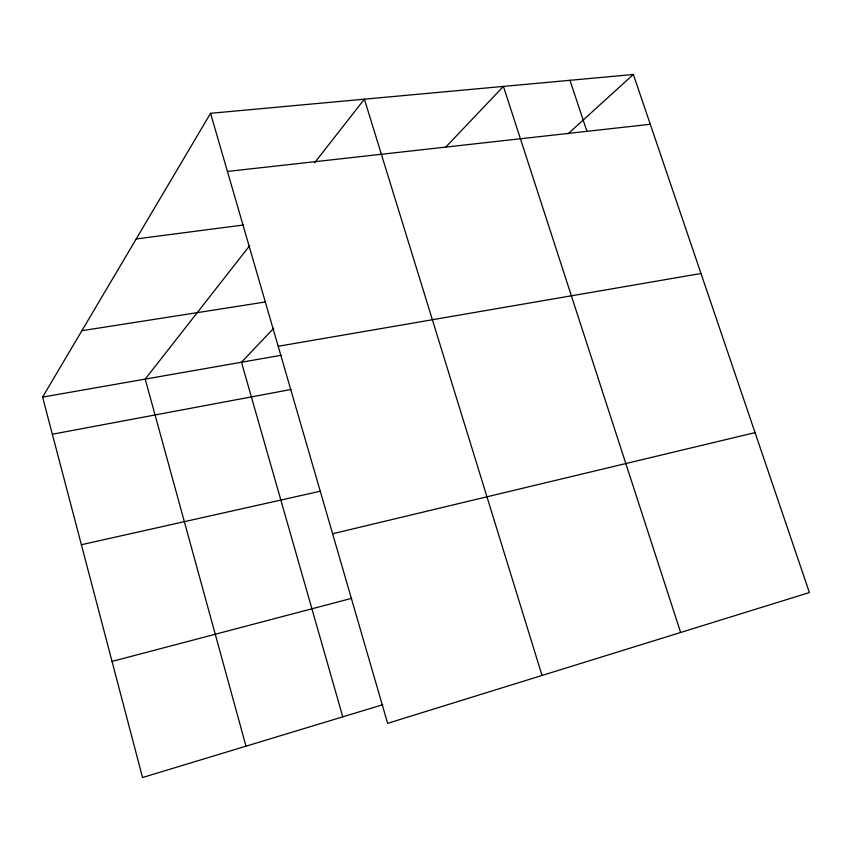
<?xml version="1.0" encoding="UTF-8"?>
<svg xmlns="http://www.w3.org/2000/svg" width="852" height="852" viewBox="0 0 852 852"><rect width="100%" height="100%" fill="white"/><g stroke="black" fill="none" stroke-linecap="round" stroke-linejoin="round"><path stroke-width="1.28" d="M382.761 704.721L142.55 777.525L42.6 397.096L210.561 113.305L633.366 74.475L809.4 592.545L387.639 723.337L210.561 113.305M249.657 245.706L145.213 379.108L245.994 746.171M314.644 162.711L364.39 99.173L542.021 675.466M273.737 328.254L241.467 362.228L342.781 716.841M445.511 147.385L503.425 86.403L680.641 632.472M567.986 133.86L633.366 74.475M112.049 661.418L351.663 598.338M332.61 533.767L755.053 432.614M81.387 544.726L320.544 491.167M52.355 434.222L291.033 389.481M42.6 397.096L281.096 355.284M278.189 346.285L700.994 273.503M81.898 330.704L265.27 301.991M136.203 238.943L243.534 224.992M227.441 171.454L650.289 124.275M569.967 80.29L586.932 131.346"/></g></svg>
